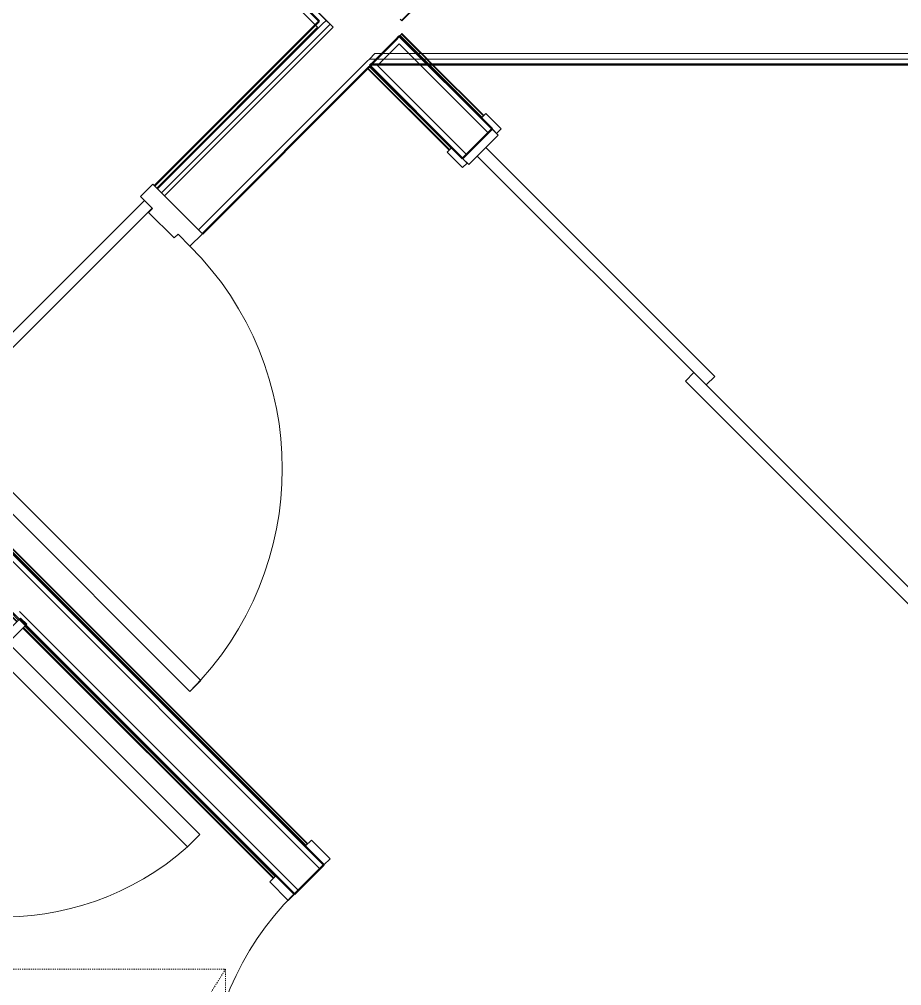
# Model space of a CAD drawing. Header units: inches. Extents: x -4235 to -464, y 9767 to 12347.
# Drawn here: x -2478.7 to -2377.9, y 10306.2 to 10416.7 of the extents above; entities that cross this region are included whole.
import ezdxf

# ---------------------------------------------------------------- set-up
doc = ezdxf.new("R2010")
doc.units = ezdxf.units.IN
doc.header["$MEASUREMENT"] = 0
doc.linetypes.add('Dash', pattern=[0.25, 0.125, -0.125])
for name, color, linetype, lineweight in [('0-1', 170, 'Continuous', 5), ('0-2', 10, 'Continuous', 9), ('0-3', 7, 'Continuous', 9), ('A-DOOR-1', 7, 'Continuous', 9), ('A-DOOR-2', 130, 'Continuous', 20), ('A-DOOR-FRAM-1', 130, 'Continuous', 20), ('A-FLOR-4', 192, 'Continuous', 9), ('A-GENM-HDLN-1', 7, 'Dash', 9), ('A-WALL-1', 250, 'Continuous', 50), ('A-WALL-2', 50, 'Continuous', 13), ('A-WALL-3', 10, 'Continuous', 9), ('A-WALL-4', 254, 'Continuous', 9), ('A-WALL-5', 7, 'Continuous', 9), ('I-WALL-1', 250, 'Continuous', 50), ('I-WALL-2', 10, 'Continuous', 9), ('I-WALL-3', 254, 'Continuous', 9)]:
    doc.layers.add(name, color=color, linetype=linetype, lineweight=lineweight)

# ---------------------------------------------------------------- blocks, each defined once
blk = doc.blocks.new('Basic Wall _ INT - W4BØF - _5_8 GYP - 2X4 WOOD_BATT_ - 5_8 GYP_ - ___-2686705-BACKGROUND - 3RD FLOOR')
at = {"layer": 'A-WALL-3'}
blk.add_line((-2443.9, 10320.02), (-2446.02, 10322.14), dxfattribs=at)
at = {"layer": 'A-WALL-4'}
for p, q in [((-2486.47, 10362.62), (-2486.48, 10362.6)), ((-2446.02, 10322.14), (-2486.48, 10362.6)), ((-2486.28, 10362.81), (-2486.34, 10362.75)), ((-2486.19, 10362.89), (-2486.23, 10362.85)), ((-2486.23, 10362.85), (-2445.77, 10322.39))]:
    blk.add_line(p, q, dxfattribs=at)
at = {"layer": 'A-WALL-5'}
for p, q in [((-2486.48, 10362.6), (-2486.45, 10362.63)), ((-2486.45, 10362.63), (-2486.39, 10362.69)), ((-2486.39, 10362.69), (-2486.19, 10362.89)), ((-2445.93, 10322.23), (-2486.39, 10362.69)), ((-2486.19, 10362.89), (-2445.73, 10322.43))]:
    blk.add_line(p, q, dxfattribs=at)
blk = doc.blocks.new('Basic Wall _ INT - W4BØF - _5_8 GYP - 2X4 WOOD_BATT_ - 5_8 GYP_ - ___-2686706-BACKGROUND - 3RD FLOOR')
at = {"layer": 'A-WALL-3'}
for p, q in [((-2478.7, 10348.1), (-2482.06, 10351.46)), ((-2482.31, 10351.21), (-2478.95, 10347.86)), ((-2447.26, 10316.66), (-2449.38, 10318.78))]:
    blk.add_line(p, q, dxfattribs=at)
at = {"layer": 'A-WALL-4'}
for p, q in [((-2489.99, 10359.1), (-2490.05, 10359.04)), ((-2489.84, 10359.24), (-2489.86, 10359.23)), ((-2482.77, 10352.17), (-2489.84, 10359.24)), ((-2490.09, 10358.99), (-2490.13, 10358.95)), ((-2490.09, 10358.99), (-2483.02, 10351.92)), ((-2482.13, 10351.35), (-2479.23, 10348.46)), ((-2482.35, 10351.17), (-2478.99, 10347.81)), ((-2479.21, 10348.44), (-2478.79, 10348.02)), ((-2478.24, 10347.15), (-2449.63, 10318.53)), ((-2449.38, 10318.78), (-2477.99, 10347.4))]:
    blk.add_line(p, q, dxfattribs=at)
at = {"layer": 'A-WALL-5'}
for p, q in [((-2490.13, 10358.95), (-2489.93, 10359.15)), ((-2489.93, 10359.15), (-2489.87, 10359.21)), ((-2489.93, 10359.15), (-2482.86, 10352.08)), ((-2489.87, 10359.21), (-2489.84, 10359.24)), ((-2490.13, 10358.95), (-2483.06, 10351.88)), ((-2478.29, 10347.1), (-2449.67, 10318.49)), ((-2478.08, 10347.31), (-2449.47, 10318.69))]:
    blk.add_line(p, q, dxfattribs=at)
blk = doc.blocks.new('SWING - SINGLE - FLUSH - 2-10 x 6-8 - PRIVACY-3199405-BACKGROUND - 3RD FLOOR')
at = {"layer": 'A-DOOR-1'}
blk.add_arc((17, -2.37), 34.07, 180, 266.6343, dxfattribs=at)
at = {"layer": 'A-DOOR-2'}
for p, q in [((15, -2.37), (15, -36.38)), ((17, -2.37), (15, -2.37)), ((17, -2.37), (17, -36.38)), ((17, -36.38), (15, -36.38))]:
    blk.add_line(p, q, dxfattribs=at)
at = {"layer": 'A-DOOR-FRAM-1'}
for p, q in [((-20, 2.38), (-20, 3.38)), ((-20, 3.38), (-17, 3.38)), ((-17, 3.38), (-17, 2.38)), ((17, 2.38), (17, 3.38)), ((17, 3.38), (20, 3.38)), ((20, 3.38), (20, 2.38)), ((-17, 2.38), (-20, 2.38)), ((20, 2.38), (17, 2.38)), ((-20, -2.37), (-17, -2.37)), ((-20, -3.37), (-20, -2.37)), ((-17, -2.37), (-17, -3.37)), ((17, -2.37), (20, -2.37)), ((17, -3.37), (17, -2.37)), ((20, -2.37), (20, -3.37)), ((-17, -3.37), (-20, -3.37)), ((20, -3.37), (17, -3.37))]:
    blk.add_line(p, q, dxfattribs=at)
blk = doc.blocks.new('SWING - SINGLE - FLUSH - 2-8 x 6-8 - PASSAGE-3199418-BACKGROUND - 3RD FLOOR')
at = {"layer": 'A-DOOR-1'}
blk.add_arc((16, -2.37), 32.07, 180, 266.4241, dxfattribs=at)
at = {"layer": 'A-DOOR-2'}
for p, q in [((14, -2.37), (14, -34.38)), ((16, -2.37), (14, -2.37)), ((16, -2.37), (16, -34.38)), ((16, -34.38), (14, -34.38))]:
    blk.add_line(p, q, dxfattribs=at)
at = {"layer": 'A-DOOR-FRAM-1'}
for p, q in [((-19, 2.38), (-19, 3.38)), ((-19, 3.38), (-16, 3.38)), ((-16, 3.38), (-16, 2.38)), ((16, 2.38), (16, 3.38)), ((16, 3.38), (19, 3.38)), ((19, 3.38), (19, 2.38)), ((-16, 2.38), (-19, 2.38)), ((19, 2.38), (16, 2.38)), ((-19, -2.37), (-16, -2.37)), ((-19, -3.37), (-19, -2.37)), ((-16, -2.37), (-16, -3.37)), ((16, -2.37), (19, -2.37)), ((16, -3.37), (16, -2.37)), ((19, -2.37), (19, -3.37)), ((-16, -3.37), (-19, -3.37)), ((19, -3.37), (16, -3.37))]:
    blk.add_line(p, q, dxfattribs=at)
blk = doc.blocks.new('Basic Wall _ INT - W4BØF - _5_8 GYP - 2X4 WOOD_BATT_ - 5_8 GYP_ - ___-2694548-BACKGROUND - 3RD FLOOR')
at = {"layer": 'A-WALL-3'}
for p, q in [((-2433.3, 10418.29), (-2435.03, 10416.56)), ((-2435.15, 10416.68), (-2435.07, 10416.61)), ((-2435.03, 10416.56), (-2434.98, 10416.52))]:
    blk.add_line(p, q, dxfattribs=at)
at = {"layer": 'A-WALL-4'}
for p, q in [((-2433.21, 10418.29), (-2434.98, 10416.52)), ((-2435.13, 10416.67), (-2435.17, 10416.71)), ((-2434.98, 10416.52), (-2435.13, 10416.67))]:
    blk.add_line(p, q, dxfattribs=at)
blk = doc.blocks.new('Basic Wall _ INT - W4BØF - _5_8 GYP - 2X4 WOOD_BATT_ - 5_8 GYP_ - ___-2694704-BACKGROUND - 3RD FLOOR')
at = {"layer": 'A-WALL-3'}
for p, q in [((-2435.26, 10414.78), (-2435.28, 10414.77)), ((-2433.3, 10412.79), (-2435.28, 10414.77)), ((-2435.07, 10414.97), (-2435.15, 10414.9)), ((-2434.98, 10415.06), (-2435.03, 10415.02)), ((-2435.03, 10415.02), (-2432.8, 10412.79)), ((-2432.05, 10411.54), (-2433.29, 10412.78)), ((-2432.79, 10412.78), (-2431.55, 10411.54))]:
    blk.add_line(p, q, dxfattribs=at)
at = {"layer": 'A-WALL-4'}
for p, q in [((-2435.28, 10414.77), (-2435.25, 10414.8)), ((-2435.25, 10414.8), (-2435.2, 10414.85)), ((-2435.2, 10414.85), (-2435.19, 10414.85)), ((-2435.19, 10414.86), (-2435.07, 10414.98)), ((-2433.12, 10412.79), (-2435.19, 10414.86)), ((-2435.19, 10414.85), (-2435.19, 10414.86)), ((-2435.07, 10414.98), (-2434.98, 10415.06)), ((-2434.98, 10415.06), (-2432.71, 10412.79)), ((-2431.87, 10411.54), (-2433.12, 10412.78)), ((-2432.71, 10412.78), (-2431.46, 10411.54)), ((-2425.91, 10405.4), (-2432.05, 10411.54)), ((-2431.55, 10411.54), (-2425.66, 10405.65))]:
    blk.add_line(p, q, dxfattribs=at)
at = {"layer": 'A-WALL-5'}
for p, q in [((-2425.82, 10405.49), (-2431.87, 10411.54)), ((-2431.46, 10411.54), (-2425.62, 10405.69))]:
    blk.add_line(p, q, dxfattribs=at)
blk = doc.blocks.new('Basic Wall _ INT - W4BØF - _5_8 GYP - 2X4 WOOD_BATT_ - 5_8 GYP_ - ___-2694703-BACKGROUND - 3RD FLOOR')
at = {"layer": 'A-WALL-3'}
for p, q in [((-2438.88, 10411.16), (-2438.93, 10411.12)), ((-2438.78, 10411.26), (-2438.84, 10411.2)), ((-2438.64, 10411.41), (-2438.65, 10411.39))]:
    blk.add_line(p, q, dxfattribs=at)
at = {"layer": 'A-WALL-4'}
for p, q in [((-2438.93, 10411.12), (-2438.72, 10411.32)), ((-2438.85, 10411.12), (-2429.51, 10401.79)), ((-2438.72, 10411.32), (-2438.68, 10411.36)), ((-2438.68, 10411.36), (-2438.67, 10411.38)), ((-2438.67, 10411.38), (-2438.64, 10411.41)), ((-2429.27, 10402.04), (-2438.6, 10411.37))]:
    blk.add_line(p, q, dxfattribs=at)
at = {"layer": 'A-WALL-5'}
for p, q in [((-2438.89, 10411.08), (-2429.56, 10401.75)), ((-2438.69, 10411.28), (-2429.35, 10401.95))]:
    blk.add_line(p, q, dxfattribs=at)
blk = doc.blocks.new('SLIDING - FLUSH - 6-0 x 6-8-3203587-BACKGROUND - 3RD FLOOR')
at = {"layer": 'A-DOOR-1'}
for p, q in [((-36.25, 3), (-38.75, 3)), ((-38.75, 3), (-38.75, 2.25)), ((-38.75, 2.25), (-36.25, 2.25)), ((-36.25, 2.25), (-36.25, 3)), ((36.25, 3), (36.25, 2.25)), ((38.75, 3), (36.25, 3)), ((36.25, 2.25), (38.75, 2.25)), ((38.75, 2.25), (38.75, 3)), ((-36.25, -2.5), (-38.75, -2.5)), ((-38.75, -2.5), (-38.75, -3.25)), ((-38.75, -3.25), (-36.25, -3.25)), ((-36.25, -3.25), (-36.25, -2.5)), ((38.75, -2.5), (36.25, -2.5)), ((36.25, -2.5), (36.25, -3.25)), ((36.25, -3.25), (38.75, -3.25)), ((38.75, -3.25), (38.75, -2.5))]:
    blk.add_line(p, q, dxfattribs=at)
at = {"layer": 'A-DOOR-2'}
for p, q in [((1, 2.25), (-36, 2.25)), ((-36, 2.25), (-36, 0.875)), ((1, 0.875), (1, 2.25)), ((-36, 0.875), (1, 0.875)), ((36, 0.875), (-1, 0.875)), ((-1, 0.875), (-1, -0.5)), ((36, -0.5), (36, 0.875)), ((-1, -0.5), (36, -0.5))]:
    blk.add_line(p, q, dxfattribs=at)
at = {"layer": 'A-DOOR-FRAM-1'}
for p, q in [((-36, 2.25), (-37, 2.25)), ((-37, 2.25), (-37, -2.5)), ((-36, -2.5), (-36, 2.25)), ((37, 2.25), (36, 2.25)), ((36, 2.25), (36, -2.5)), ((37, -2.5), (37, 2.25)), ((-37, -2.5), (-36, -2.5)), ((36, -2.5), (37, -2.5))]:
    blk.add_line(p, q, dxfattribs=at)
blk = doc.blocks.new('ADA Clearances - 30_x48_-1721104-BACKGROUND - 3RD FLOOR')
at = {"layer": 'A-GENM-HDLN-1'}
for p, q in [((15, 24), (-15, -24)), ((-15, 24), (15, -24)), ((-15, -24), (-15, 24)), ((-15, 24), (15, 24)), ((15, 24), (15, -24)), ((15, -24), (-15, -24))]:
    blk.add_line(p, q, dxfattribs=at)
blk = doc.blocks.new('CTR - 1st Phase - Unit Layouts_rvt-2-BACKGROUND - 3RD FLOOR')
at = {"layer": 'A-WALL-1'}
for p, q in [((-2435.72, 10414.33), (-2438.19, 10411.85)), ((-2435.28, 10414.77), (-2435.72, 10414.33)), ((-2424.67, 10404.16), (-2435.28, 10414.77)), ((-2438.19, 10411.85), (-2438.64, 10411.41)), ((-2438.64, 10411.41), (-2428.03, 10400.8)), ((-2428.03, 10400.8), (-2424.67, 10404.16)), ((-2443.9, 10320.02), (-2486.48, 10362.6)), ((-2478.7, 10348.1), (-2447.26, 10316.66)), ((-2447.26, 10316.66), (-2443.9, 10320.02))]:
    blk.add_line(p, q, dxfattribs=at)
at = {"layer": 'A-WALL-2'}
for p, q in [((-2435.28, 10413.88), (-2437.75, 10411.41)), ((-2425.11, 10403.72), (-2435.28, 10413.88)), ((-2427.59, 10401.24), (-2437.75, 10411.41)), ((-2486.48, 10361.72), (-2444.34, 10319.58)), ((-2478.7, 10348.99), (-2446.81, 10317.1))]:
    blk.add_line(p, q, dxfattribs=at)
at = {"layer": 'A-WALL-3'}
for p, q in [((-2438.45, 10411.59), (-2435.28, 10414.77)), ((-2433.3, 10412.79), (-2435.28, 10414.77)), ((-2432.05, 10411.54), (-2433.29, 10412.78)), ((-2438.64, 10411.41), (-2438.47, 10411.57)), ((-2438.6, 10411.37), (-2429.27, 10402.04)), ((-2425.91, 10405.4), (-2432.05, 10411.54)), ((-2424.67, 10404.16), (-2428.03, 10400.8)), ((-2446.02, 10322.14), (-2486.48, 10362.6)), ((-2477.99, 10347.4), (-2449.38, 10318.78)), ((-2443.9, 10320.02), (-2446.02, 10322.14)), ((-2449.38, 10318.78), (-2447.26, 10316.66))]:
    blk.add_line(p, q, dxfattribs=at)
at = {"layer": 'A-WALL-4'}
blk.add_line((-2443.9, 10320.02), (-2447.26, 10316.66), dxfattribs=at)
at = {"layer": '0-2'}
for name in ['Basic Wall _ INT - W4BØF - _5_8 GYP - 2X4 WOOD_BATT_ - 5_8 GYP_ - ___-2694548-BACKGROUND - 3RD FLOOR', 'Basic Wall _ INT - W4BØF - _5_8 GYP - 2X4 WOOD_BATT_ - 5_8 GYP_ - ___-2694704-BACKGROUND - 3RD FLOOR', 'Basic Wall _ INT - W4BØF - _5_8 GYP - 2X4 WOOD_BATT_ - 5_8 GYP_ - ___-2694703-BACKGROUND - 3RD FLOOR', 'Basic Wall _ INT - W4BØF - _5_8 GYP - 2X4 WOOD_BATT_ - 5_8 GYP_ - ___-2686705-BACKGROUND - 3RD FLOOR', 'Basic Wall _ INT - W4BØF - _5_8 GYP - 2X4 WOOD_BATT_ - 5_8 GYP_ - ___-2686706-BACKGROUND - 3RD FLOOR']:
    blk.add_blockref(name, (0, 0), dxfattribs=at)
for name, p, rotation in [('SLIDING - FLUSH - 6-0 x 6-8-3203587-BACKGROUND - 3RD FLOOR', (-2400.28, 10376.23), 134.9999999998699), ('SWING - SINGLE - FLUSH - 2-8 x 6-8 - PASSAGE-3199418-BACKGROUND - 3RD FLOOR', (-2493.68, 10336.49), 44.99999999993464), ('SWING - SINGLE - FLUSH - 2-10 x 6-8 - PRIVACY-3199405-BACKGROUND - 3RD FLOOR', (-2433.56, 10306.32), 314.999999999968), ('ADA Clearances - 30_x48_-1721104-BACKGROUND - 3RD FLOOR', (-2470.14, 10284.09), 180)]:
    blk.add_blockref(name, p, dxfattribs=dict(at, rotation=rotation))
blk = doc.blocks.new('HOLLOW METAL - UNIT DOOR-2191978-BACKGROUND - 3RD FLOOR')
at = {"layer": 'A-DOOR-1'}
blk.add_arc((18, 4.125), 36, 90, 180, dxfattribs=at)
at = {"layer": 'A-DOOR-2'}
for p, q in [((18, 40.125), (16.25, 40.125)), ((16.25, 40.125), (16.25, 4.125)), ((18, 4.125), (18, 40.125)), ((16.25, 4.125), (18, 4.125))]:
    blk.add_line(p, q, dxfattribs=at)
at = {"layer": 'A-DOOR-FRAM-1'}
for p, q in [((-18, 4.125), (-20, 4.125)), ((-20, 4.125), (-20, -3.875)), ((-18, 2.1875), (-18, 4.125)), ((18, 4.125), (18, 2.1875)), ((20, 4.125), (18, 4.125)), ((20, -3.875), (20, 4.125)), ((-17.375, 2.1875), (-18, 2.1875)), ((-17.375, -1.9375), (-17.375, 2.1875)), ((18, 2.1875), (17.375, 2.1875)), ((17.375, 2.1875), (17.375, -1.9375)), ((-18, -3.875), (-18, -1.9375)), ((-18, -1.9375), (-17.375, -1.9375)), ((17.375, -1.9375), (18, -1.9375)), ((18, -1.9375), (18, -3.875)), ((-20, -3.875), (-18, -3.875)), ((18, -3.875), (20, -3.875))]:
    blk.add_line(p, q, dxfattribs=at)
blk = doc.blocks.new('CTR - 1st Phase - Common Walls_rvt-2-BACKGROUND - 3RD FLOOR')
at = {"layer": 'A-WALL-2'}
for p, q in [((-2443.64, 10416.58), (-2462.11, 10435.06)), ((-2443.64, 10416.58), (-2444.08, 10416.14)), ((-2443.19, 10416.14), (-2443.64, 10416.58)), ((-2443.64, 10416.58), (-2443.19, 10416.14)), ((-2462.9, 10397.32), (-2444.08, 10416.14)), ((-2462.46, 10396.87), (-2443.64, 10415.7)), ((-2443.19, 10416.14), (-2443.64, 10415.7)), ((-2442.84, 10415.79), (-2443.28, 10415.35)), ((-2442.84, 10415.79), (-2443.19, 10416.14)), ((-2443.19, 10416.14), (-2442.84, 10415.79)), ((-2462.11, 10396.52), (-2443.28, 10415.35)), ((-2438.69, 10412.16), (-2438.95, 10411.9)), ((-2438.69, 10412.16), (-2438.06, 10412.79)), ((-2437.8, 10412.16), (-2438.69, 10412.16)), ((-2437.18, 10412.79), (-2438.06, 10412.79)), ((-2076.17, 10412.16), (-2437.8, 10412.16)), ((-2076.17, 10412.79), (-2437.18, 10412.79)), ((-2458.22, 10392.63), (-2439.39, 10411.46)), ((-2438.95, 10411.9), (-2439.39, 10411.46))]:
    blk.add_line(p, q, dxfattribs=at)
at = {"layer": 'I-WALL-1'}
for p, q in [((-2462.55, 10434.62), (-2444.43, 10416.5)), ((-2444.43, 10416.5), (-2463.26, 10397.67)), ((-2457.78, 10392.19), (-2438.95, 10411.02)), ((-2438.95, 10411.02), (-2438.43, 10411.54)), ((-2438.43, 10411.54), (-2076.17, 10411.54))]:
    blk.add_line(p, q, dxfattribs=at)
at = {"layer": 'I-WALL-2'}
for p, q in [((-2438.81, 10411.16), (-2438.89, 10411.08)), ((-2438.74, 10411.23), (-2438.81, 10411.16)), ((-2438.43, 10411.54), (-2438.56, 10411.41)), ((-2438.43, 10411.54), (-2431.99, 10411.54)), ((-2431.84, 10411.54), (-2431.79, 10411.54)), ((-2431.76, 10411.54), (-2431.67, 10411.54)), ((-2431.63, 10411.54), (-2431.46, 10411.54)), ((-2457.78, 10392.19), (-2463.26, 10397.67))]:
    blk.add_line(p, q, dxfattribs=at)
at = {"layer": 'I-WALL-3'}
for p, q in [((-2462.55, 10434.62), (-2444.43, 10416.5)), ((-2444.43, 10416.5), (-2463.26, 10397.67)), ((-2457.78, 10392.19), (-2438.95, 10411.02)), ((-2438.89, 10411.08), (-2438.95, 10411.02)), ((-2431.46, 10411.54), (-2366, 10411.54))]:
    blk.add_line(p, q, dxfattribs=at)
at = {"layer": '0-3', "rotation": 224.9999999999973}
blk.add_blockref('HOLLOW METAL - UNIT DOOR-2191978-BACKGROUND - 3RD FLOOR', (-2474.84, 10380.96), dxfattribs=at)

msp = doc.modelspace()

# ---------------------------------------------------------------- linework, layer by layer
at = {"layer": 'A-FLOR-4'}
for p, q in [((-2444.61, 10415.79), (-2492.69, 10463.87)), ((-2462.11, 10435.06), (-2442.84, 10415.79)), ((-2462.99, 10397.4), (-2444.61, 10415.79)), ((-2442.84, 10415.79), (-2462.11, 10396.52)), ((-2489.86, 10370.53), (-2464.41, 10395.99)), ((-2463.52, 10395.11), (-2488.98, 10369.65))]:
    msp.add_line(p, q, dxfattribs=at)

# ---------------------------------------------------------------- block references
at = {"layer": '0-1'}
for name in ['CTR - 1st Phase - Unit Layouts_rvt-2-BACKGROUND - 3RD FLOOR', 'CTR - 1st Phase - Common Walls_rvt-2-BACKGROUND - 3RD FLOOR']:
    msp.add_blockref(name, (0, 0), dxfattribs=at)

doc.saveas('drawing.dxf')
